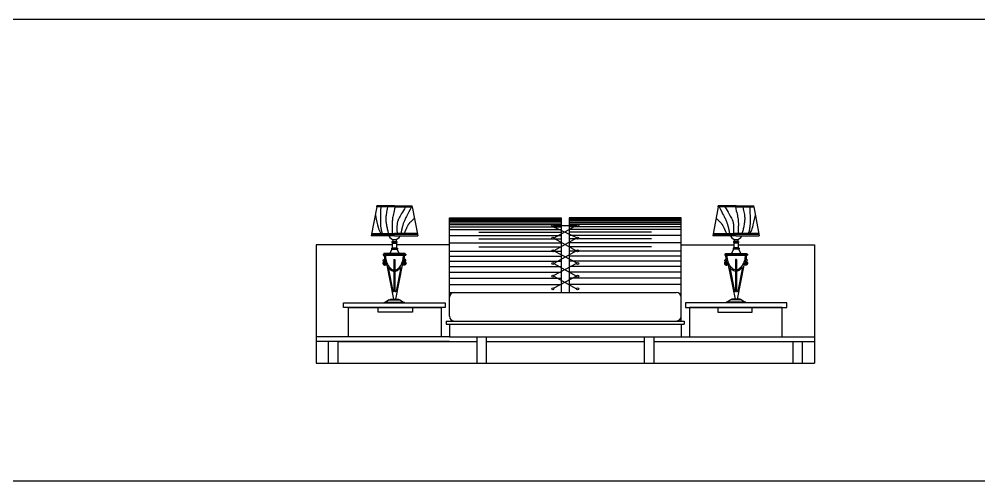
# Model space of a CAD drawing. Header units: millimetres. Extents: x 6388 to 59789, y -18725 to 8137.
# Drawn here: x 35942 to 41991, y -8641 to -5728 of the extents above; entities that cross this region are included whole.
import ezdxf

# ---------------------------------------------------------------- set-up
doc = ezdxf.new("R2010")
doc.units = ezdxf.units.MM
doc.layers.add('www.cad-blocks.net', color=7, linetype='Continuous')

# ---------------------------------------------------------------- blocks, each defined once
blk = doc.blocks.new('A$C3567387D')
for p, q in [((382.6, 989.6), (348.2, 807.4)), ((494.5, 997.2), (382.6, 997.2)), ((382.6, 989.6), (382.6, 997.2)), ((494.5, 989.6), (382.6, 989.6)), ((494.5, 997.2), (606.5, 997.2)), ((494.5, 989.6), (606.5, 989.6)), ((606.5, 989.6), (606.5, 997.2)), ((606.5, 989.6), (640.9, 807.4)), ((2535.7, 989.6), (2501.2, 807.4)), ((2647.6, 997.2), (2535.7, 997.2)), ((2535.7, 989.6), (2535.7, 997.2)), ((2647.6, 989.6), (2535.7, 989.6)), ((2647.6, 997.2), (2759.6, 997.2)), ((2647.6, 989.6), (2759.6, 989.6)), ((2759.6, 989.6), (2759.6, 997.2)), ((2759.6, 989.6), (2794, 807.4)), ((840.9, 409.2), (840.9, 920.1)), ((840.9, 920.1), (1546.1, 920.1)), ((840.9, 918.1), (1546.1, 918.1)), ((840.9, 914.1), (1546.1, 914.1)), ((840.9, 908.1), (1546.1, 908.1)), ((1546.1, 920.1), (1546.1, 450)), ((1596.1, 920.1), (1596.1, 450)), ((1596.1, 920.1), (2301.2, 920.1)), ((2301.2, 920.1), (1596.1, 920.1)), ((2301.2, 918.1), (1596.1, 918.1)), ((2301.2, 914.1), (1596.1, 914.1)), ((2301.2, 908.1), (1596.1, 908.1)), ((2301.2, 366.3), (2301.2, 920.1)), ((840.9, 900.1), (1546.1, 900.1)), ((840.9, 890.1), (1546.1, 890.1)), ((840.9, 878.1), (1546.1, 878.1)), ((840.9, 864.1), (1546.1, 864.1)), ((840.9, 848.1), (1546.1, 848.1)), ((1493.2, 866.6), (1642.9, 796.1)), ((1499.9, 873.3), (1642.3, 873.3)), ((1642.3, 873.3), (1499.9, 793.3)), ((2301.2, 900.1), (1596.1, 900.1)), ((2301.2, 890.1), (1596.1, 890.1)), ((2301.2, 878.1), (1596.1, 878.1)), ((2301.2, 864.1), (1596.1, 864.1)), ((2301.2, 848.1), (1596.1, 848.1)), ((494.5, 807.4), (348.2, 807.4)), ((494.5, 807.4), (348.2, 807.4)), ((350, 816.8), (494.5, 816.8)), ((351, 822.5), (509.8, 822.5)), ((638.1, 822.5), (494.5, 822.5)), ((639.1, 816.8), (494.5, 816.8)), ((494.5, 807.4), (640.9, 807.4)), ((840.9, 810.1), (1546.1, 810.1)), ((1026.9, 830.1), (1546.1, 830.1)), ((1026.9, 788.1), (1546.1, 788.1)), ((1642.3, 793.3), (1499.9, 713.3)), ((1499.9, 793.3), (1642.3, 713.3)), ((2115.3, 830.1), (1596.1, 830.1)), ((2301.2, 810.1), (1596.1, 810.1)), ((2115.3, 788.1), (1596.1, 788.1)), ((2647.6, 807.4), (2501.2, 807.4)), ((2503, 816.8), (2647.6, 816.8)), ((2504.1, 822.5), (2647.6, 822.5)), ((2791.1, 822.5), (2632.4, 822.5)), ((2792.2, 816.8), (2647.6, 816.8)), ((2647.6, 807.4), (2794, 807.4)), ((2647.6, 807.4), (2794, 807.4)), ((475.6, 728.8), (475.6, 722.9)), ((475.6, 728.8), (513.3, 728.8)), ((478.2, 771.5), (478.2, 765.6)), ((478.2, 771.5), (510.1, 771.5)), ((478.2, 765.6), (510.1, 765.6)), ((480.9, 765.6), (480.9, 728.8)), ((480.9, 762.1), (508.1, 762.1)), ((480.9, 732.3), (508.1, 732.3)), ((483.4, 785.2), (483.4, 771.5)), ((505.4, 785.3), (505.4, 771.5)), ((508.1, 765.6), (508.1, 728.8)), ((510.1, 771.5), (510.1, 765.6)), ((513.3, 728.8), (513.3, 722.9)), ((840.9, 764.1), (1546.1, 764.1)), ((1026.9, 738.1), (1546.1, 738.1)), ((2301.2, 764.1), (1596.1, 764.1)), ((2115.3, 738.1), (1596.1, 738.1)), ((2628.8, 728.8), (2628.8, 722.9)), ((2666.5, 728.8), (2628.8, 728.8)), ((2632.1, 771.5), (2632.1, 765.6)), ((2663.9, 771.5), (2632.1, 771.5)), ((2663.9, 765.6), (2632.1, 765.6)), ((2634, 765.6), (2634, 728.8)), ((2661.2, 762.1), (2634, 762.1)), ((2661.2, 732.3), (2634, 732.3)), ((2636.7, 785.3), (2636.7, 771.5)), ((2658.8, 785.2), (2658.8, 771.5)), ((2661.2, 765.6), (2661.2, 728.8)), ((2663.9, 771.5), (2663.9, 765.6)), ((2666.5, 728.8), (2666.5, 722.9)), ((422.3, 691.9), (566.1, 691.9)), ((422.3, 691.9), (422.3, 685.5)), ((566.1, 685.5), (422.3, 685.5)), ((422.3, 685.5), (566.1, 685.5)), ((560.9, 695.4), (427.5, 695.4)), ((478.4, 722.9), (464.9, 695.4)), ((475.6, 722.9), (513.3, 722.9)), ((510, 722.9), (523.5, 695.4)), ((566.1, 691.9), (566.1, 685.5)), ((840.9, 710.1), (1546.1, 710.1)), ((840.9, 680.1), (1546.1, 680.1)), ((1642.3, 713.3), (1499.9, 633.3)), ((1499.9, 713.3), (1643.1, 636.4)), ((2301.2, 710.1), (1596.1, 710.1)), ((2301.2, 680.1), (1596.1, 680.1)), ((2719.8, 691.9), (2576.1, 691.9)), ((2576.1, 691.9), (2576.1, 685.5)), ((2576.1, 685.5), (2719.8, 685.5)), ((2719.8, 685.5), (2576.1, 685.5)), ((2581.2, 695.4), (2714.7, 695.4)), ((2632.1, 722.9), (2618.7, 695.4)), ((2666.5, 722.9), (2628.8, 722.9)), ((2663.8, 722.9), (2677.2, 695.4)), ((2719.8, 691.9), (2719.8, 685.5)), ((445.6, 622.1), (488.1, 407.5)), ((454.5, 608.3), (484.1, 458.7)), ((491.5, 659), (491.5, 459.4)), ((491.5, 659), (497.5, 659)), ((491.5, 657.9), (497.4, 657.9)), ((491.5, 656.7), (497.4, 656.7)), ((491.5, 654.4), (497.4, 654.4)), ((491.5, 648.7), (497.4, 648.7)), ((491.5, 647.8), (497.5, 647.8)), ((491.5, 646.9), (497.4, 646.9)), ((491.5, 645.1), (497.4, 645.1)), ((491.5, 641), (497.4, 641)), ((491.5, 627.8), (497.4, 627.8)), ((491.5, 625.5), (497.4, 625.5)), ((491.5, 624.2), (497.4, 624.2)), ((491.5, 623.5), (497.5, 623.5)), ((497.5, 659), (497.5, 459.4)), ((543.6, 622.7), (501, 407.5)), ((534.6, 608.3), (505, 458.7)), ((840.9, 648.1), (1546.1, 648.1)), ((840.9, 614.1), (1546.1, 614.1)), ((1642.3, 633.3), (1499.1, 556.4)), ((1499.9, 633.3), (1642.3, 553.3)), ((2301.2, 648.1), (1596.1, 648.1)), ((2301.2, 614.1), (1596.1, 614.1)), ((2598.6, 622.7), (2641.2, 407.5)), ((2607.6, 608.3), (2637.2, 458.7)), ((2644.6, 659), (2644.6, 459.4)), ((2650.6, 659), (2644.6, 659)), ((2650.6, 647.8), (2644.6, 647.8)), ((2650.6, 623.5), (2644.6, 623.5)), ((2650.6, 657.9), (2644.7, 657.9)), ((2650.6, 656.7), (2644.7, 656.7)), ((2650.6, 654.4), (2644.7, 654.4)), ((2650.6, 648.7), (2644.7, 648.7)), ((2650.6, 646.9), (2644.7, 646.9)), ((2650.6, 645.1), (2644.7, 645.1)), ((2650.6, 641), (2644.7, 641)), ((2650.6, 627.8), (2644.7, 627.8)), ((2650.6, 625.5), (2644.7, 625.5)), ((2650.6, 624.2), (2644.7, 624.2)), ((2650.6, 659), (2650.6, 459.4)), ((2696.5, 622.1), (2654, 407.5)), ((2687.7, 608.3), (2658, 458.7)), ((840.9, 578.1), (1546.1, 578.1)), ((1642.3, 553.3), (1499.1, 476.4)), ((1499.9, 553.3), (1642.3, 473.3)), ((2301.2, 578.1), (1596.1, 578.1)), ((840.9, 540.1), (1546.1, 540.1)), ((840.9, 500.1), (1546.1, 500.1)), ((2301.2, 540.1), (1596.1, 540.1)), ((2301.2, 500.1), (1596.1, 500.1)), ((840.9, 449.1), (1546.1, 449.1)), ((870.9, 450), (2271.2, 450)), ((174.1, 355.2), (174.1, 385)), ((174.1, 385), (813.5, 385)), ((432.2, 388.7), (556.9, 388.7)), ((432.2, 385), (432.2, 388.7)), ((460.8, 403.7), (437.9, 388.7)), ((460.8, 403.7), (528.2, 403.7)), ((466.6, 407.5), (466.6, 403.7)), ((466.6, 407.5), (522.5, 407.5)), ((522.5, 407.5), (522.5, 403.7)), ((528.2, 403.7), (551.2, 388.7)), ((556.9, 385), (556.9, 388.7)), ((813.5, 385), (813.5, 355.2)), ((840.9, 300), (840.9, 420)), ((2301.2, 300), (2301.2, 420)), ((2328.6, 385.2), (2328.6, 355.4)), ((2968.1, 385), (2328.6, 385)), ((2710, 388.7), (2585.3, 388.7)), ((2585.3, 385), (2585.3, 388.7)), ((2613.9, 403.7), (2591, 388.7)), ((2681.3, 403.7), (2613.9, 403.7)), ((2675.6, 407.5), (2619.7, 407.5)), ((2619.7, 407.5), (2619.7, 403.7)), ((2675.6, 407.5), (2675.6, 403.7)), ((2681.3, 403.7), (2704.2, 388.7)), ((2710, 385), (2710, 388.7)), ((2968.1, 355.2), (2968.1, 385)), ((813.5, 355.2), (174.1, 355.2)), ((204, 173.7), (204, 355.3)), ((204, 355.3), (788.7, 355.3)), ((788.7, 355.3), (788.7, 173.7)), ((2328.6, 355.2), (2968.1, 355.2)), ((2938.2, 355.3), (2353.5, 355.3)), ((2353.5, 355.3), (2353.5, 173.7)), ((2938.2, 173.7), (2938.2, 355.3)), ((820.9, 270), (820.9, 250)), ((820.9, 270), (2321.2, 270)), ((820.9, 250), (2321.2, 250)), ((840.9, 250), (840.9, 170)), ((2301.2, 250), (2301.2, 170)), ((2321.2, 270), (2321.2, 250)), ((76.7, 140), (76.7, 0)), ((136.7, 140), (136.7, 0)), ((840.9, 170), (2301.2, 170)), ((1013.2, 170), (1013.2, 0)), ((1073.2, 170), (1073.2, 0)), ((2068.9, 170), (2068.9, 0)), ((2128.9, 170), (2128.9, 0)), ((3005.4, 140), (3005.4, 0)), ((3065.4, 140), (3065.4, 0)), ((0, 3.6), (3142.2, 3.6))]:
    blk.add_line(p, q)
at = {"ltscale": 2}
for p, q in [((2301.2, 270), (2301.2, 903.8)), ((0, 750.8), (0, 3.6)), ((480.9, 750.8), (0, 750.8)), ((840.9, 750.8), (508.1, 750.8)), ((2301.2, 750.8), (2634, 750.8)), ((2661.2, 750.8), (3142.2, 750.8)), ((3142.2, 750.8), (3142.2, 3.6)), ((840.9, 170), (0, 170)), ((840.9, 140), (0, 140)), ((136.7, 140), (1013.2, 140)), ((1073.2, 140), (2068.9, 140)), ((2128.9, 140), (3142.2, 140)), ((2301.2, 170), (3142.2, 170))]:
    blk.add_line(p, q, dxfattribs=at)
at = {"linetype": 'Continuous'}
for p, q in [((432.2, 385), (556.9, 385)), ((2710, 385), (2585.3, 385))]:
    blk.add_line(p, q, dxfattribs=at)
for points in [[(407.9, 989.6), (407.2, 967.3), (406.7, 949.4), (406.3, 935.1), (406, 923.9), (405.8, 915.2), (405.7, 908.4), (405.6, 902.8), (405.6, 898), (405.7, 893.3), (405.8, 888.6), (405.9, 884), (406.2, 879.5), (406.5, 874.9), (406.9, 870.4), (407.4, 865.8), (408.1, 861.3), (408.8, 856.7), (409.6, 852), (410.5, 847.3), (411.6, 842.5), (412.6, 837.6), (413.8, 832.7), (415, 827.6), (416.2, 822.5)], [(451.4, 989.6), (448.9, 977.8), (446.7, 967.3), (444.8, 958.1), (443.3, 949.9), (442, 942.5), (441.1, 935.7), (440.4, 929.2), (440, 922.9), (439.8, 916.6), (439.9, 910.3), (440.2, 903.9), (440.7, 897.5), (441.5, 891.1), (442.4, 884.6), (443.4, 878.1), (444.6, 871.6), (446, 865), (447.4, 858.5), (448.9, 852), (450.5, 845.7), (452.1, 839.5), (453.6, 833.6), (455.2, 827.9), (456.7, 822.5)], [(498.5, 989.6), (495.6, 977.4), (492.9, 966.1), (490.4, 955.5), (488.2, 945.7), (486.2, 936.6), (484.5, 928.2), (483.1, 920.3), (481.9, 913.1), (481.1, 906.5), (480.5, 900.2), (480.1, 894.4), (479.9, 888.8), (479.9, 883.4), (479.9, 878.1), (480, 872.8), (480.1, 867.4), (480.2, 861.9), (480.3, 856.2), (480.3, 850.5), (480.4, 844.7), (480.4, 839), (480.4, 833.3), (480.4, 827.8), (480.4, 822.5)], [(564.9, 989.6), (557.6, 977.7), (551, 966.8), (545, 956.9), (539.7, 947.9), (534.9, 939.7), (530.6, 932.4), (526.9, 925.7), (523.7, 919.8), (521, 914.5), (518.8, 909.6), (516.9, 905.2), (515.4, 901.2), (514.2, 897.3), (513.2, 893.6), (512.5, 889.9), (511.8, 886.2), (511.3, 882.3), (510.8, 878.3), (510.5, 874.3), (510.2, 870.2), (510, 866.1), (509.8, 862), (509.7, 858.1), (509.7, 854.3), (509.7, 850.7), (509.8, 847.1), (510, 843.5), (510.1, 839.9), (510.4, 836), (510.6, 831.9), (510.9, 827.4), (511.3, 822.5)], [(601.6, 989.6), (592.5, 972.7), (585, 958.8), (578.8, 947.3), (573.8, 937.9), (569.8, 930.2), (566.5, 923.7), (563.8, 918.2), (561.4, 913.1), (559.2, 908.1), (557.2, 903.2), (555.3, 898.4), (553.5, 893.7), (551.8, 889.2), (550.3, 884.8), (548.9, 880.5), (547.6, 876.5), (546.5, 872.6), (545.4, 868.9), (544.5, 865.4), (543.6, 862.1), (542.8, 858.9), (542.1, 855.8), (541.4, 852.9), (540.8, 850.1), (540.2, 847.3), (539.6, 844.6), (539, 841.8), (538.4, 838.7), (537.7, 835.4), (537, 831.6), (536.1, 827.3), (535.1, 822.5)], [(2540.5, 989.6), (2549.6, 972.7), (2557.2, 958.8), (2563.3, 947.3), (2568.3, 937.9), (2572.4, 930.2), (2575.6, 923.7), (2578.4, 918.2), (2580.7, 913.1), (2582.9, 908.1), (2585, 903.2), (2586.9, 898.4), (2588.7, 893.7), (2590.3, 889.2), (2591.9, 884.8), (2593.3, 880.5), (2594.5, 876.5), (2595.7, 872.6), (2596.7, 868.9), (2597.7, 865.4), (2598.6, 862.1), (2599.3, 858.9), (2600.1, 855.8), (2600.7, 852.9), (2601.4, 850.1), (2602, 847.3), (2602.5, 844.6), (2603.1, 841.8), (2603.8, 838.7), (2604.4, 835.4), (2605.2, 831.6), (2606.1, 827.3), (2607, 822.5)], [(2577.3, 989.6), (2584.5, 977.7), (2591.1, 966.8), (2597.1, 956.9), (2602.5, 947.9), (2607.3, 939.7), (2611.5, 932.4), (2615.2, 925.7), (2618.4, 919.8), (2621.1, 914.5), (2623.4, 909.6), (2625.2, 905.2), (2626.7, 901.2), (2627.9, 897.3), (2628.9, 893.6), (2629.7, 889.9), (2630.3, 886.2), (2630.9, 882.3), (2631.3, 878.3), (2631.7, 874.3), (2632, 870.2), (2632.2, 866.1), (2632.3, 862), (2632.4, 858.1), (2632.4, 854.3), (2632.4, 850.7), (2632.3, 847.1), (2632.2, 843.5), (2632, 839.9), (2631.8, 836), (2631.5, 831.9), (2631.2, 827.4), (2630.9, 822.5)], [(2643.6, 989.6), (2646.6, 977.4), (2649.3, 966.1), (2651.7, 955.5), (2654, 945.7), (2656, 936.6), (2657.7, 928.2), (2659.1, 920.3), (2660.2, 913.1), (2661.1, 906.5), (2661.7, 900.2), (2662, 894.4), (2662.2, 888.8), (2662.3, 883.4), (2662.3, 878.1), (2662.2, 872.8), (2662, 867.4), (2661.9, 861.9), (2661.9, 856.2), (2661.8, 850.5), (2661.8, 844.7), (2661.8, 839), (2661.8, 833.3), (2661.8, 827.8), (2661.8, 822.5)], [(2690.8, 989.6), (2693.3, 977.8), (2695.5, 967.3), (2697.3, 958.1), (2698.9, 949.9), (2700.1, 942.5), (2701.1, 935.7), (2701.8, 929.2), (2702.2, 922.9), (2702.3, 916.6), (2702.2, 910.3), (2701.9, 903.9), (2701.4, 897.5), (2700.7, 891.1), (2699.8, 884.6), (2698.7, 878.1), (2697.5, 871.6), (2696.2, 865), (2694.8, 858.5), (2693.2, 852), (2691.7, 845.7), (2690.1, 839.5), (2688.5, 833.6), (2687, 827.9), (2685.5, 822.5)], [(2734.3, 989.6), (2734.9, 967.3), (2735.5, 949.4), (2735.9, 935.1), (2736.2, 923.9), (2736.4, 915.2), (2736.5, 908.4), (2736.6, 902.8), (2736.5, 898), (2736.5, 893.3), (2736.4, 888.6), (2736.2, 884), (2736, 879.5), (2735.6, 874.9), (2735.2, 870.4), (2734.7, 865.8), (2734.1, 861.3), (2733.4, 856.7), (2732.5, 852), (2731.6, 847.3), (2730.6, 842.5), (2729.5, 837.6), (2728.4, 832.7), (2727.2, 827.6), (2726, 822.5)], [(373.3, 940.5), (374, 937.1), (379.2, 913), (383.7, 893), (387.6, 876.6), (391.2, 863.2), (394.6, 852.4), (398.1, 843.6), (408.7, 822.5)], [(619.8, 919), (612.1, 911.3), (605.8, 905), (600.9, 900.1), (597, 896.2), (594.1, 893.2), (591.8, 890.8), (590, 888.9), (588.5, 887.2), (587.1, 885.6), (585.8, 883.9), (584.4, 882.1), (583.1, 880.3), (581.8, 878.3), (580.4, 876.1), (579, 873.7), (577.5, 871), (575.9, 868), (574.3, 864.8), (572.7, 861.4), (571, 858), (569.4, 854.6), (567.9, 851.4), (566.5, 848.3), (565.3, 845.6), (564.3, 843.3), (563.3, 841.1), (562.4, 839), (561.5, 836.7), (560.5, 834.1), (559.2, 831), (557.7, 827.2), (555.9, 822.5)], [(2522.3, 919), (2530.1, 911.3), (2536.3, 905), (2541.3, 900.1), (2545.1, 896.2), (2548.1, 893.2), (2550.3, 890.8), (2552.1, 888.9), (2553.6, 887.2), (2555, 885.6), (2556.4, 883.9), (2557.7, 882.1), (2559, 880.3), (2560.4, 878.3), (2561.7, 876.1), (2563.2, 873.7), (2564.6, 871), (2566.2, 868), (2567.9, 864.8), (2569.5, 861.4), (2571.1, 858), (2572.7, 854.6), (2574.2, 851.4), (2575.6, 848.3), (2576.8, 845.6), (2577.9, 843.3), (2578.8, 841.1), (2579.7, 839), (2580.6, 836.7), (2581.7, 834.1), (2582.9, 831), (2584.4, 827.2), (2586.2, 822.5)], [(2768.8, 940.5), (2768.1, 937.1), (2762.9, 913), (2758.5, 893), (2754.5, 876.6), (2750.9, 863.2), (2747.5, 852.4), (2744.1, 843.6), (2733.5, 822.5)]]:
    blk.add_lwpolyline(points)
for points in [[(429.1, 685.5, 0.04707), (434.7, 650.4, 0.060352), (445.6, 622.1, 0.106753)], [(436.6, 685.5, 0.046429), (441.9, 652.2, 0.073075), (455.2, 620.4, 0.106753), (476.6, 597.7, 0.126675), (491.5, 592.2, 0.155143)], [(497.5, 592.2, 0.135679), (513.5, 598.1, 0.106753), (534.3, 621.3, 0.073075), (546.8, 653.5, 0.044524), (551.2, 685.5, 0.045)], [(543.6, 622.7, 0.061497), (554.1, 651.8, 0.045), (558.7, 685.5, 0.059558)], [(2598.6, 622.7, -0.061497), (2588, 651.8, -0.045), (2583.4, 685.5, -0.059558)], [(2644.6, 592.2, -0.135679), (2628.7, 598.1, -0.106753), (2607.9, 621.3, -0.073075), (2595.3, 653.5, -0.044524), (2590.9, 685.5, -0.045)], [(2705.5, 685.5, -0.046429), (2700.2, 652.2, -0.073075), (2686.9, 620.4, -0.106753), (2665.6, 597.7, -0.126675), (2650.6, 592.2, -0.155143)], [(2713, 685.5, -0.04707), (2707.5, 650.4, -0.060352), (2696.5, 622.1, -0.106753)], [(426.3, 647.6, -6.31642), (429.8, 647.1, 0.095409), (425.9, 644.1, 0.080229), (422.8, 639.1, 0.115086), (421.9, 633.5, 0.131931), (423.5, 628.9, 0.097894), (427, 625.4, 0.097163), (431.5, 623.4, 0.05178), (435.1, 623.1, 0.110019), (436.8, 623.5, 0.122542), (438.5, 624.8, 0.070984), (440.2, 628, 0.080084), (441, 631.8, 0.136258), (440.5, 634, 0.125185), (438.6, 635.9, 0.087413), (435.1, 637.4, 0.041376), (433.8, 637.6, 0.037254), (432.5, 637.6)], [(434, 650.1, -0.770479), (434, 645.1, 0.040829), (429.3, 641.1, 0.080229), (427, 637.3, 0.115086), (426.4, 633.8, 0.13938), (429, 628.5, 0.14584), (432.7, 626.4)], [(432.5, 637.6, 0.066459), (431.2, 637, 0.075541), (430.2, 636.2, 0.080701), (429, 634.3, 0.14995), (428.8, 633, 0.082063), (429.2, 632, 0.060856), (430.1, 630.7, 0.053872), (431.8, 629.4, 0.057887), (433.1, 628.7, 0.060318)], [(432.6, 626.4, 0.036727), (433.4, 626.1, 0.047422), (434.1, 626, 0.095409), (436, 626.3, 0.080229), (438.1, 627.4, 0.115086), (439.5, 629.2, 0.131931), (439.9, 631.1, 0.097894), (439.4, 633, 0.097163), (438.2, 634.6, 0.05178), (437.1, 635.4, 0.110019), (436.4, 635.6, 0.122542), (435.6, 635.5, 0.070984), (434.3, 634.7, 0.080084), (433.3, 633.6, 0.136258), (433, 632.7, 0.345142), (433.4, 631.8, 0.101005), (433.8, 631.7, 0.187995), (434.4, 631.8)], [(433.1, 628.7, 0.066267), (434, 628.3, 0.047422), (434.2, 628.3, 0.095409), (435.4, 628.4, 0.080229), (436.8, 629.2, 0.115086), (437.6, 630.1, 0.131931), (437.8, 630.9, 0.097894), (437.5, 632, 0.410912), (434.4, 631.8)], [(454.5, 608.3, 0.075611), (472.3, 591.5, 0.131496), (491.5, 584.7, 0.155143)], [(497.5, 584.6, 0.139959), (517.9, 592.1, 0.071903), (534.6, 608.3, 0.073075)], [(562.8, 647.6, 6.31642), (559.3, 647.1, -0.095409), (563.2, 644.1, -0.080229), (566.3, 639.1, -0.115086), (567.2, 633.5, -0.131931), (565.6, 628.9, -0.097894), (562.1, 625.4, -0.097163), (557.5, 623.4, -0.05178), (554, 623.1, -0.110019), (552.3, 623.5, -0.122542), (550.6, 624.8, -0.070984), (548.9, 628, -0.080084), (548.1, 631.8, -0.136258), (548.6, 634, -0.125185), (550.5, 635.9, -0.087413), (554, 637.4, -0.041376), (555.2, 637.6, -0.037254), (556.6, 637.6)], [(556.5, 626.4, -0.036727), (555.7, 626.1, -0.047422), (555, 626, -0.095409), (553.1, 626.3, -0.080229), (551, 627.4, -0.115086), (549.5, 629.2, -0.131931), (549.1, 631.1, -0.097894), (549.6, 633, -0.097163), (550.8, 634.6, -0.05178), (552, 635.4, -0.110019), (552.7, 635.6, -0.122542), (553.5, 635.5, -0.070984), (554.8, 634.7, -0.080084), (555.8, 633.6, -0.136258), (556, 632.7, -0.345142), (555.6, 631.8, -0.101005), (555.2, 631.7, -0.187995), (554.7, 631.8)], [(556, 628.7, -0.066267), (555.1, 628.3, -0.047422), (554.8, 628.3, -0.095409), (553.7, 628.4, -0.080229), (552.3, 629.2, -0.115086), (551.5, 630.1, -0.131931), (551.3, 630.9, -0.097894), (551.6, 632, -0.410912), (554.7, 631.8)], [(555.1, 650.1, 0.770479), (555.1, 645.1, -0.040829), (559.8, 641.1, -0.080229), (562.1, 637.3, -0.115086), (562.7, 633.8, -0.13938), (560.1, 628.5, -0.14584), (556.3, 626.4)], [(556.6, 637.6, -0.066459), (557.9, 637, -0.075541), (558.9, 636.2, -0.080701), (560.1, 634.3, -0.14995), (560.2, 633, -0.082063), (559.8, 632, -0.060856), (558.9, 630.7, -0.053872), (557.3, 629.4, -0.057887), (556, 628.7, -0.060318)], [(2579.3, 647.6, -6.31642), (2582.9, 647.1, 0.095409), (2579, 644.1, 0.080229), (2575.9, 639.1, 0.115086), (2575, 633.5, 0.131931), (2576.5, 628.9, 0.097894), (2580, 625.4, 0.097163), (2584.6, 623.4, 0.05178), (2588.2, 623.1, 0.110019), (2589.9, 623.5, 0.122542), (2591.5, 624.8, 0.070984), (2593.3, 628, 0.080084), (2594, 631.8, 0.136258), (2593.5, 634, 0.125185), (2591.7, 635.9, 0.087413), (2588.2, 637.4, 0.041376), (2586.9, 637.6, 0.037254), (2585.5, 637.6)], [(2587, 650.1, -0.770479), (2587.1, 645.1, 0.040829), (2582.4, 641.1, 0.080229), (2580, 637.3, 0.115086), (2579.5, 633.8, 0.13938), (2582.1, 628.5, 0.14584), (2585.8, 626.4)], [(2585.5, 637.6, 0.066459), (2584.2, 637, 0.075541), (2583.3, 636.2, 0.080701), (2582.1, 634.3, 0.14995), (2581.9, 633, 0.082063), (2582.3, 632, 0.060856), (2583.2, 630.7, 0.053872), (2584.8, 629.4, 0.057887), (2586.2, 628.7, 0.060318)], [(2585.7, 626.4, 0.036727), (2586.5, 626.1, 0.047422), (2587.1, 626, 0.095409), (2589.1, 626.3, 0.080229), (2591.2, 627.4, 0.115086), (2592.6, 629.2, 0.131931), (2593, 631.1, 0.097894), (2592.5, 633, 0.097163), (2591.3, 634.6, 0.05178), (2590.1, 635.4, 0.110019), (2589.5, 635.6, 0.122542), (2588.6, 635.5, 0.070984), (2587.4, 634.7, 0.080084), (2586.4, 633.6, 0.136258), (2586.1, 632.7, 0.345142), (2586.5, 631.8, 0.101005), (2586.9, 631.7, 0.187995), (2587.5, 631.8)], [(2586.2, 628.7, 0.066267), (2587.1, 628.3, 0.047422), (2587.3, 628.3, 0.095409), (2588.4, 628.4, 0.080229), (2589.9, 629.2, 0.115086), (2590.7, 630.1, 0.131931), (2590.8, 630.9, 0.097894), (2590.5, 632, 0.410912), (2587.5, 631.8)], [(2644.6, 584.6, -0.139959), (2624.2, 592.1, -0.071903), (2607.6, 608.3, -0.073075)], [(2687.7, 608.3, -0.075611), (2669.8, 591.5, -0.131496), (2650.6, 584.7, -0.155143)], [(2715.9, 647.6, 6.31642), (2712.3, 647.1, -0.095409), (2716.2, 644.1, -0.080229), (2719.3, 639.1, -0.115086), (2720.3, 633.5, -0.131931), (2718.7, 628.9, -0.097894), (2715.2, 625.4, -0.097163), (2710.6, 623.4, -0.05178), (2707, 623.1, -0.110019), (2705.4, 623.5, -0.122542), (2703.7, 624.8, -0.070984), (2701.9, 628, -0.080084), (2701.2, 631.8, -0.136258), (2701.7, 634, -0.125185), (2703.5, 635.9, -0.087413), (2707.1, 637.4, -0.041376), (2708.3, 637.6, -0.037254), (2709.7, 637.6)], [(2709.6, 626.4, -0.036727), (2708.8, 626.1, -0.047422), (2708.1, 626, -0.095409), (2706.1, 626.3, -0.080229), (2704.1, 627.4, -0.115086), (2702.6, 629.2, -0.131931), (2702.2, 631.1, -0.097894), (2702.7, 633, -0.097163), (2703.9, 634.6, -0.05178), (2705.1, 635.4, -0.110019), (2705.7, 635.6, -0.122542), (2706.6, 635.5, -0.070984), (2707.8, 634.7, -0.080084), (2708.9, 633.6, -0.136258), (2709.1, 632.7, -0.345142), (2708.7, 631.8, -0.101005), (2708.3, 631.7, -0.187995), (2707.8, 631.8)], [(2709, 628.7, -0.066267), (2708.1, 628.3, -0.047422), (2707.9, 628.3, -0.095409), (2706.8, 628.4, -0.080229), (2705.3, 629.2, -0.115086), (2704.6, 630.1, -0.131931), (2704.4, 630.9, -0.097894), (2704.7, 632, -0.410912), (2707.8, 631.8)], [(2708.2, 650.1, 0.770479), (2708.2, 645.1, -0.040829), (2712.8, 641.1, -0.080229), (2715.2, 637.3, -0.115086), (2715.8, 633.8, -0.13938), (2713.1, 628.5, -0.14584), (2709.4, 626.4)], [(2709.7, 637.6, -0.066459), (2711, 637, -0.075541), (2711.9, 636.2, -0.080701), (2713.2, 634.3, -0.14995), (2713.3, 633, -0.082063), (2712.9, 632, -0.060856), (2712, 630.7, -0.053872), (2710.4, 629.4, -0.057887), (2709, 628.7, -0.060318)]]:
    blk.add_lwpolyline(points, format="xyb")
for points in [[(608.4, 325.3), (392.2, 325.3), (392.2, 355.2), (608.4, 355.2)], [(2533.8, 325.3), (2750, 325.3), (2750, 355.2), (2533.8, 355.2)]]:
    blk.add_lwpolyline(points, close=True)
for centre in [(1493.2, 873.3), (1649, 873.3), (1493.2, 793.3), (1649, 793.3), (1493.2, 713.3), (1649, 713.3), (1493.2, 633.3), (1649, 633.3), (1493.2, 553.3), (1649, 553.3), (1493.2, 473.3), (1649, 473.3)]:
    blk.add_circle(centre, 6.66)
for centre, radius, start, end in [((494.2, 822.3), 38.7, 202.78513, 337.21487), ((2648, 822.3), 38.7, 202.78513, 337.21487), ((422.3, 697.4), 5.55, 270, 338.49316), ((566.1, 697.4), 5.55, 201.50684, 270), ((2576.1, 697.4), 5.55, 270, 338.49316), ((2719.8, 697.4), 5.55, 201.50684, 270), ((487.8, 459.4), 3.75, 191.20046, 0), ((501.3, 459.4), 3.75, 180, 348.79954), ((870.9, 420), 30, 90, 180), ((2271.2, 420), 30, 0, 90), ((2640.9, 459.4), 3.75, 191.20046, 0), ((2654.4, 459.4), 3.75, 180, 348.79954), ((870.9, 300), 30, 180, 270), ((2271.2, 300), 30, 270, 0)]:
    blk.add_arc(centre, radius, start, end)
blk = doc.blocks.new('FORMAT')
at = {"color": 155, "true_color": 0x546d8e}
for p, q in [((10116.5, -5727.9), (59789.4, -5727.9)), ((10116.5, -8640.9), (59789.4, -8640.9))]:
    blk.add_line(p, q, dxfattribs=at)

msp = doc.modelspace()

# ---------------------------------------------------------------- block references
msp.add_blockref('A$C3567387D', (37813.3, -7902.6))
at = {"layer": 'www.cad-blocks.net'}
msp.add_blockref('FORMAT', (0, 0), dxfattribs=at)

doc.saveas('drawing.dxf')
